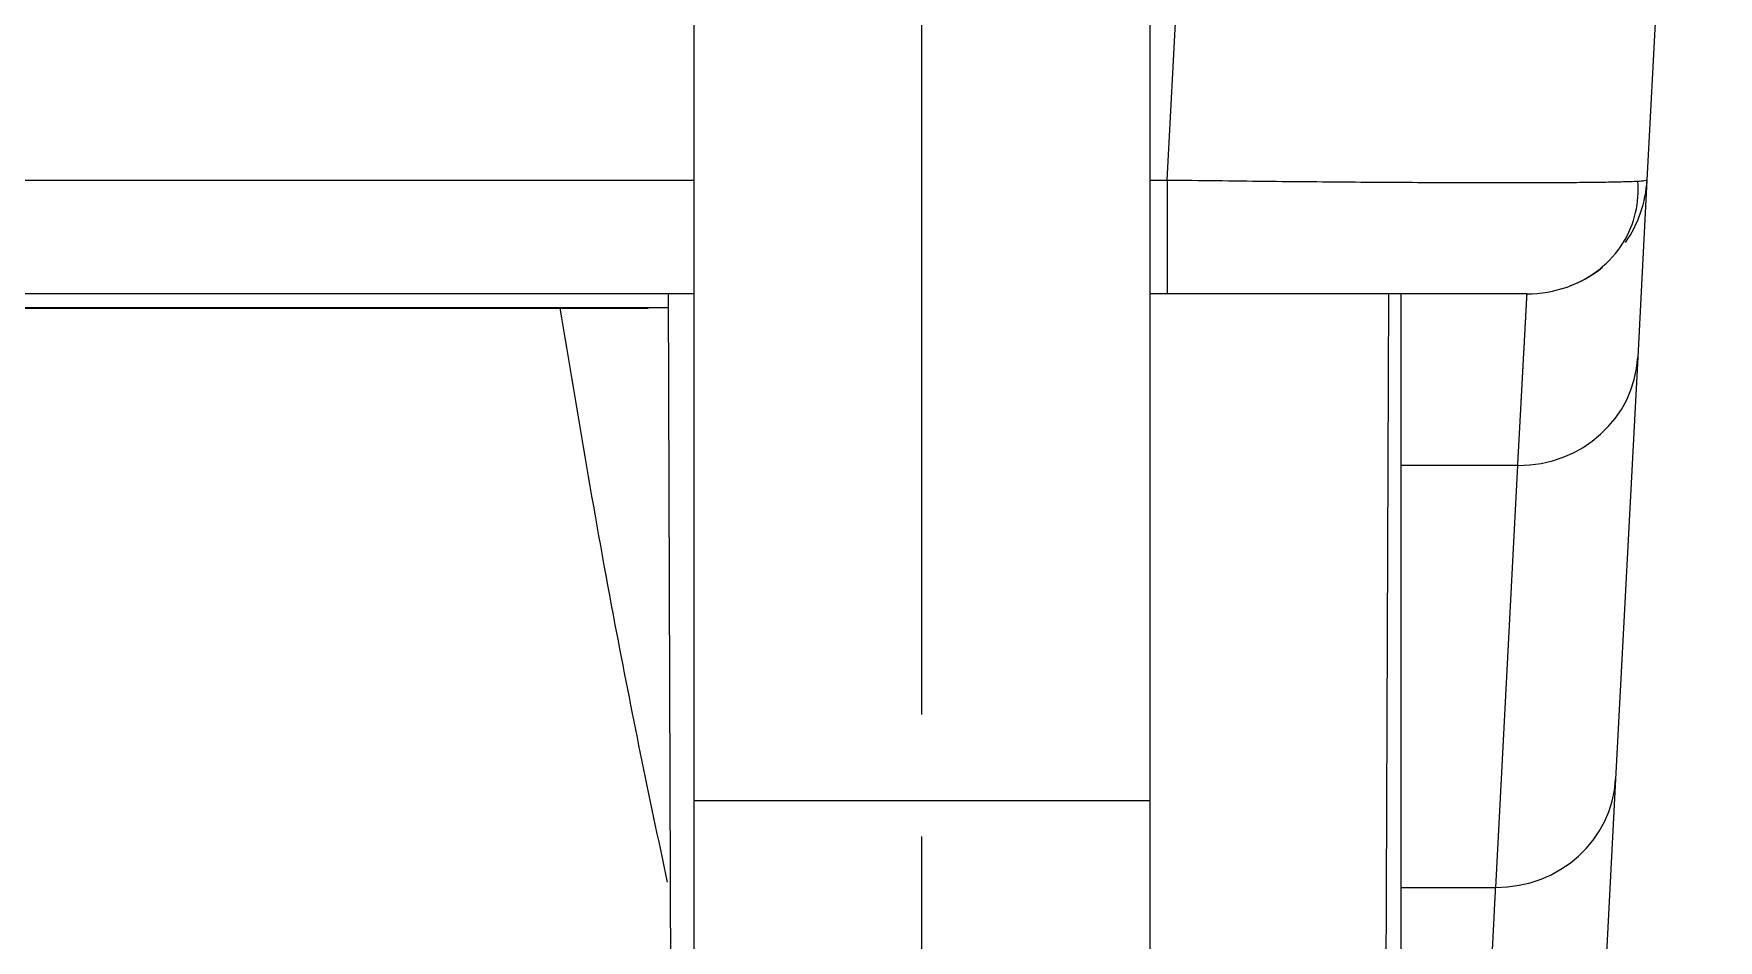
# Model space of a CAD drawing. Header units: millimetres. Extents: x 6110 to 6704, y -2661 to -1821.
# Drawn here: x 6315.16 to 6332.69, y -1878.35 to -1868.92 of the extents above; entities that cross this region are included whole.
import ezdxf

# ---------------------------------------------------------------- set-up
doc = ezdxf.new("R2010")
doc.units = ezdxf.units.MM
doc.header["$LTSCALE"] = 0.1
doc.linetypes.add('CENTERX2', pattern=[101.6, 63.5, -12.7, 12.7, -12.7])
doc.linetypes.add('HIDDEN2', pattern=[4.7625, 3.175, -1.5875])
doc.layers.add('1', color=4, linetype='HIDDEN2', lineweight=13)
doc.layers.add('CENTER', color=1, linetype='CENTERX2')

msp = doc.modelspace()

# ---------------------------------------------------------------- linework, layer by layer
at = {"layer": '1', "color": 7, "linetype": 'Continuous', "lineweight": -3}
for p, q in [((6324.4, -1869.896), (6324.4, -1853.896)), ((6332.686, -1856.289), (6331.944, -1870.442)), ((6322.025, -1861.896), (6322.025, -1876.896)), ((6326.775, -1876.896), (6326.775, -1861.896)), ((6326.951, -1870.442), (6327.259, -1864.576)), ((6239.313, -1870.442), (6322.024, -1870.442)), ((6326.775, -1870.442), (6326.951, -1870.442)), ((6326.951, -1870.442), (6326.951, -1871.626)), ((6331.944, -1870.442), (6331.848, -1872.285)), ((6322.024, -1871.626), (6239.313, -1871.626)), ((6321.758, -1871.626), (6321.812, -1887.239)), ((6326.951, -1871.626), (6326.775, -1871.626)), ((6330.696, -1871.626), (6326.951, -1871.626)), ((6329.202, -1887.239), (6329.257, -1871.626)), ((6329.382, -1871.626), (6329.382, -1878.992)), ((6244.713, -1871.768), (6321.552, -1871.768)), ((6244.713, -1871.773), (6321.552, -1871.773)), ((6321.552, -1871.768), (6321.552, -1871.773)), ((6331.848, -1872.285), (6331.618, -1876.672)), ((6330.6, -1873.41), (6329.382, -1873.41)), ((6330.37, -1877.797), (6330.6, -1873.41)), ((6331.618, -1876.672), (6331.53, -1878.347)), ((6322.025, -1876.896), (6322.025, -1971.248)), ((6324.4, -1876.896), (6322.025, -1876.896)), ((6326.775, -1876.896), (6324.4, -1876.896)), ((6326.775, -1971.248), (6326.775, -1876.896)), ((6329.382, -1877.797), (6330.37, -1877.797)), ((6331.53, -1878.347), (6331.496, -1878.99))]:
    msp.add_line(p, q, dxfattribs=at)
for start, end in [(325.0832, 357), (270, 308.874)]:
    msp.add_arc((6330.696, -1870.376), 1.25, start, end, dxfattribs=at)
for centre in [(6330.6, -1872.22), (6330.37, -1876.607)]:
    msp.add_ellipse(centre, major_axis=(1.248, -0.065), ratio=0.952303, start_param=4.762256, end_param=6.283185, dxfattribs=at)
for points, knots in [([(6326.951, -1870.442), (6327.124, -1870.444), (6327.295, -1870.446), (6327.633, -1870.45), (6327.801, -1870.452), (6328.129, -1870.456), (6328.291, -1870.457), (6328.607, -1870.46), (6328.761, -1870.461), (6329.062, -1870.464), (6329.208, -1870.465), (6329.49, -1870.466), (6329.627, -1870.467), (6329.89, -1870.468), (6330.016, -1870.468), (6330.257, -1870.469), (6330.372, -1870.469), (6330.591, -1870.469), (6330.696, -1870.469), (6330.895, -1870.468), (6330.99, -1870.468), (6331.169, -1870.467), (6331.253, -1870.466), (6331.408, -1870.465), (6331.479, -1870.464), (6331.607, -1870.461), (6331.664, -1870.46), (6331.764, -1870.457), (6331.806, -1870.456), (6331.874, -1870.452), (6331.9, -1870.45), (6331.935, -1870.446), (6331.944, -1870.444), (6331.944, -1870.442)], [0, 0, 0, 0, 0.0625, 0.0625, 0.125, 0.125, 0.1875, 0.1875, 0.25, 0.25, 0.3125, 0.3125, 0.375, 0.375, 0.4375, 0.4375, 0.5, 0.5, 0.5625, 0.5625, 0.625, 0.625, 0.6875, 0.6875, 0.75, 0.75, 0.8125, 0.8125, 0.875, 0.875, 0.9375, 0.9375, 1, 1, 1, 1]), ([(6331.143, -1871.544), (6331.26, -1871.498), (6331.47, -1871.378), (6331.711, -1871.109), (6331.843, -1870.786), (6331.858, -1870.566), (6331.848, -1870.453)], [0, 0, 0, 0, 0.248949, 0.504245, 0.757094, 1, 1, 1, 1]), ([(6330.6, -1873.41), (6330.6, -1873.405), (6330.6, -1873.395), (6330.601, -1873.38), (6330.602, -1873.365), (6330.603, -1873.35), (6330.604, -1873.335), (6330.604, -1873.321), (6330.605, -1873.306), (6330.606, -1873.291), (6330.607, -1873.276), (6330.608, -1873.262), (6330.608, -1873.247), (6330.609, -1873.233), (6330.61, -1873.219), (6330.611, -1873.204), (6330.612, -1873.19), (6330.612, -1873.176), (6330.613, -1873.162), (6330.614, -1873.148), (6330.615, -1873.134), (6330.615, -1873.12), (6330.616, -1873.106), (6330.617, -1873.092), (6330.618, -1873.078), (6330.618, -1873.065), (6330.619, -1873.051), (6330.62, -1873.037), (6330.621, -1873.024), (6330.621, -1873.011), (6330.622, -1872.997), (6330.623, -1872.984), (6330.623, -1872.971), (6330.624, -1872.957), (6330.625, -1872.944), (6330.626, -1872.931), (6330.626, -1872.918), (6330.627, -1872.905), (6330.628, -1872.893), (6330.628, -1872.88), (6330.629, -1872.867), (6330.63, -1872.855), (6330.63, -1872.842), (6330.631, -1872.829), (6330.632, -1872.817), (6330.632, -1872.805), (6330.633, -1872.792), (6330.634, -1872.78), (6330.634, -1872.768), (6330.635, -1872.756), (6330.636, -1872.744), (6330.636, -1872.732), (6330.637, -1872.72), (6330.638, -1872.708), (6330.638, -1872.696), (6330.639, -1872.684), (6330.64, -1872.673), (6330.64, -1872.661), (6330.641, -1872.649), (6330.641, -1872.638), (6330.642, -1872.627), (6330.643, -1872.615), (6330.643, -1872.604), (6330.644, -1872.593), (6330.644, -1872.582), (6330.645, -1872.57), (6330.646, -1872.559), (6330.646, -1872.548), (6330.647, -1872.538), (6330.647, -1872.527), (6330.648, -1872.516), (6330.649, -1872.505), (6330.649, -1872.495), (6330.65, -1872.484), (6330.65, -1872.474), (6330.651, -1872.463), (6330.651, -1872.453), (6330.652, -1872.442), (6330.653, -1872.432), (6330.653, -1872.422), (6330.654, -1872.412), (6330.654, -1872.402), (6330.655, -1872.392), (6330.655, -1872.382), (6330.656, -1872.372), (6330.656, -1872.362), (6330.657, -1872.352), (6330.657, -1872.343), (6330.658, -1872.333), (6330.658, -1872.324), (6330.659, -1872.314), (6330.659, -1872.305), (6330.66, -1872.295), (6330.66, -1872.286), (6330.661, -1872.277), (6330.661, -1872.268), (6330.662, -1872.259), (6330.662, -1872.25), (6330.663, -1872.241), (6330.663, -1872.232), (6330.664, -1872.223), (6330.664, -1872.214), (6330.665, -1872.206), (6330.665, -1872.197), (6330.666, -1872.188), (6330.666, -1872.18), (6330.667, -1872.171), (6330.667, -1872.163), (6330.668, -1872.155), (6330.668, -1872.147), (6330.668, -1872.138), (6330.669, -1872.13), (6330.669, -1872.122), (6330.67, -1872.114), (6330.67, -1872.106), (6330.671, -1872.098), (6330.671, -1872.091), (6330.671, -1872.083), (6330.672, -1872.075), (6330.672, -1872.068), (6330.673, -1872.06), (6330.673, -1872.053), (6330.673, -1872.045), (6330.674, -1872.038), (6330.674, -1872.031), (6330.675, -1872.024), (6330.675, -1872.016), (6330.675, -1872.009), (6330.676, -1872.002), (6330.676, -1871.995), (6330.677, -1871.988), (6330.677, -1871.982), (6330.677, -1871.975), (6330.678, -1871.968), (6330.678, -1871.962), (6330.678, -1871.955), (6330.679, -1871.949), (6330.679, -1871.942), (6330.679, -1871.936), (6330.68, -1871.929), (6330.68, -1871.923), (6330.68, -1871.917), (6330.681, -1871.911), (6330.681, -1871.905), (6330.681, -1871.899), (6330.682, -1871.893), (6330.682, -1871.887), (6330.682, -1871.881), (6330.683, -1871.876), (6330.683, -1871.87), (6330.683, -1871.865), (6330.684, -1871.859), (6330.684, -1871.854), (6330.684, -1871.848), (6330.684, -1871.843), (6330.685, -1871.838), (6330.685, -1871.832), (6330.685, -1871.827), (6330.686, -1871.822), (6330.686, -1871.817), (6330.686, -1871.812), (6330.686, -1871.807), (6330.687, -1871.803), (6330.687, -1871.798), (6330.687, -1871.793), (6330.687, -1871.789), (6330.688, -1871.784), (6330.688, -1871.78), (6330.688, -1871.775), (6330.688, -1871.771), (6330.689, -1871.767), (6330.689, -1871.762), (6330.689, -1871.758), (6330.689, -1871.754), (6330.689, -1871.75), (6330.69, -1871.746), (6330.69, -1871.742), (6330.69, -1871.738), (6330.69, -1871.735), (6330.691, -1871.731), (6330.691, -1871.727), (6330.691, -1871.724), (6330.691, -1871.72), (6330.691, -1871.717), (6330.691, -1871.713), (6330.692, -1871.71), (6330.692, -1871.707), (6330.692, -1871.704), (6330.692, -1871.7), (6330.692, -1871.697), (6330.693, -1871.694), (6330.693, -1871.691), (6330.693, -1871.689), (6330.693, -1871.686), (6330.693, -1871.683), (6330.693, -1871.68), (6330.693, -1871.678), (6330.694, -1871.675), (6330.694, -1871.673), (6330.694, -1871.67), (6330.694, -1871.668), (6330.694, -1871.666), (6330.694, -1871.664), (6330.694, -1871.661), (6330.694, -1871.659), (6330.695, -1871.657), (6330.695, -1871.655), (6330.695, -1871.653), (6330.695, -1871.652), (6330.695, -1871.65), (6330.695, -1871.648), (6330.695, -1871.646), (6330.695, -1871.645), (6330.695, -1871.643), (6330.695, -1871.642), (6330.695, -1871.641), (6330.696, -1871.639), (6330.696, -1871.638), (6330.696, -1871.637), (6330.696, -1871.636), (6330.696, -1871.635), (6330.696, -1871.634), (6330.696, -1871.633), (6330.696, -1871.632), (6330.696, -1871.631), (6330.696, -1871.63), (6330.696, -1871.63), (6330.696, -1871.629), (6330.696, -1871.628), (6330.696, -1871.628), (6330.696, -1871.628), (6330.696, -1871.627), (6330.696, -1871.627), (6330.696, -1871.627), (6330.696, -1871.627), (6330.696, -1871.626), (6330.696, -1871.626), (6330.696, -1871.626)], [0, 0, 0, 0, 0.00429, 0.00858, 0.01287, 0.017159, 0.021448, 0.025737, 0.030025, 0.034313, 0.038601, 0.042888, 0.047176, 0.051462, 0.055749, 0.060035, 0.064321, 0.068607, 0.072892, 0.077178, 0.081462, 0.085747, 0.090031, 0.094315, 0.098599, 0.102882, 0.107165, 0.111448, 0.11573, 0.120012, 0.124294, 0.128576, 0.132857, 0.137138, 0.141419, 0.145699, 0.149979, 0.154259, 0.158538, 0.162818, 0.167097, 0.171375, 0.175653, 0.179931, 0.184209, 0.188487, 0.192764, 0.19704, 0.201317, 0.205593, 0.209869, 0.214145, 0.21842, 0.222695, 0.22697, 0.231244, 0.235519, 0.239792, 0.244066, 0.248339, 0.252612, 0.256885, 0.261157, 0.265429, 0.269701, 0.273973, 0.278244, 0.282515, 0.286785, 0.291056, 0.295326, 0.299595, 0.303865, 0.308134, 0.312403, 0.316671, 0.320939, 0.325207, 0.329475, 0.333742, 0.338009, 0.342276, 0.346543, 0.350809, 0.355075, 0.35934, 0.363605, 0.36787, 0.372135, 0.376399, 0.380664, 0.384927, 0.389191, 0.393454, 0.397717, 0.40198, 0.406242, 0.410504, 0.414766, 0.419027, 0.423288, 0.427549, 0.43181, 0.43607, 0.44033, 0.44459, 0.448849, 0.453108, 0.457367, 0.461625, 0.465883, 0.470141, 0.474399, 0.478656, 0.482913, 0.48717, 0.491426, 0.495683, 0.499938, 0.504194, 0.508449, 0.512704, 0.516959, 0.521213, 0.525467, 0.529721, 0.533974, 0.538228, 0.542481, 0.546733, 0.550985, 0.555237, 0.559489, 0.563741, 0.567992, 0.572242, 0.576493, 0.580743, 0.584993, 0.589243, 0.593492, 0.597741, 0.60199, 0.606238, 0.610487, 0.614735, 0.618982, 0.623229, 0.627476, 0.631723, 0.63597, 0.640216, 0.644461, 0.648707, 0.652952, 0.657197, 0.661442, 0.665686, 0.66993, 0.674174, 0.678417, 0.682661, 0.686904, 0.691146, 0.695388, 0.69963, 0.703872, 0.708114, 0.712355, 0.716595, 0.720836, 0.725076, 0.729316, 0.733556, 0.737795, 0.742034, 0.746273, 0.750511, 0.75475, 0.758988, 0.763225, 0.767462, 0.771699, 0.775936, 0.780173, 0.784409, 0.788645, 0.79288, 0.797115, 0.80135, 0.805585, 0.809819, 0.814053, 0.818287, 0.822521, 0.826754, 0.830987, 0.835219, 0.839452, 0.843684, 0.847915, 0.852147, 0.856378, 0.860609, 0.864839, 0.86907, 0.8733, 0.877529, 0.881759, 0.885988, 0.890217, 0.894445, 0.898673, 0.902901, 0.907129, 0.911356, 0.915583, 0.91981, 0.924037, 0.928263, 0.932489, 0.936714, 0.940939, 0.945164, 0.949389, 0.953614, 0.957838, 0.962061, 0.966285, 0.970508, 0.974731, 0.978954, 0.983176, 0.987398, 0.99162, 0.995842, 1, 1, 1, 1]), ([(6321.754, -1877.742), (6321.561, -1876.852), (6321.379, -1875.96), (6321.002, -1873.97), (6320.818, -1872.872), (6320.636, -1871.773)], [0, 0, 0, 0, 0.448803, 0.448803, 1, 1, 1, 1]), ([(6321.552, -1871.768), (6321.558, -1871.768), (6321.57, -1871.768), (6321.588, -1871.768), (6321.606, -1871.768), (6321.624, -1871.768), (6321.643, -1871.769), (6321.661, -1871.769), (6321.679, -1871.769), (6321.697, -1871.769), (6321.715, -1871.769), (6321.733, -1871.769), (6321.748, -1871.769), (6321.756, -1871.769), (6321.759, -1871.769)], [0, 0, 0, 0, 0.087821, 0.175555, 0.263202, 0.350763, 0.438239, 0.525632, 0.612943, 0.700172, 0.787321, 0.87439, 0.961382, 1, 1, 1, 1]), ([(6330.308, -1879.019), (6330.308, -1879.018), (6330.308, -1879.013), (6330.308, -1879.006), (6330.309, -1878.998), (6330.309, -1878.989), (6330.31, -1878.981), (6330.31, -1878.972), (6330.311, -1878.963), (6330.311, -1878.955), (6330.312, -1878.946), (6330.312, -1878.937), (6330.312, -1878.928), (6330.313, -1878.919), (6330.313, -1878.91), (6330.314, -1878.901), (6330.314, -1878.892), (6330.315, -1878.882), (6330.315, -1878.873), (6330.316, -1878.864), (6330.316, -1878.854), (6330.317, -1878.845), (6330.317, -1878.835), (6330.318, -1878.826), (6330.318, -1878.816), (6330.319, -1878.806), (6330.319, -1878.796), (6330.32, -1878.787), (6330.32, -1878.777), (6330.321, -1878.767), (6330.321, -1878.757), (6330.322, -1878.746), (6330.322, -1878.736), (6330.323, -1878.726), (6330.323, -1878.716), (6330.324, -1878.705), (6330.324, -1878.695), (6330.325, -1878.684), (6330.325, -1878.674), (6330.326, -1878.663), (6330.326, -1878.653), (6330.327, -1878.642), (6330.327, -1878.631), (6330.328, -1878.62), (6330.329, -1878.609), (6330.329, -1878.598), (6330.33, -1878.587), (6330.33, -1878.576), (6330.331, -1878.565), (6330.331, -1878.554), (6330.332, -1878.543), (6330.333, -1878.531), (6330.333, -1878.52), (6330.334, -1878.508), (6330.334, -1878.497), (6330.335, -1878.485), (6330.335, -1878.474), (6330.336, -1878.462), (6330.337, -1878.45), (6330.337, -1878.438), (6330.338, -1878.426), (6330.338, -1878.414), (6330.339, -1878.402), (6330.34, -1878.39), (6330.34, -1878.378), (6330.341, -1878.366), (6330.342, -1878.354), (6330.342, -1878.341), (6330.343, -1878.329), (6330.343, -1878.316), (6330.344, -1878.304), (6330.345, -1878.291), (6330.345, -1878.279), (6330.346, -1878.266), (6330.347, -1878.253), (6330.347, -1878.24), (6330.348, -1878.227), (6330.349, -1878.215), (6330.349, -1878.201), (6330.35, -1878.188), (6330.351, -1878.175), (6330.351, -1878.162), (6330.352, -1878.149), (6330.353, -1878.136), (6330.353, -1878.122), (6330.354, -1878.109), (6330.355, -1878.095), (6330.355, -1878.082), (6330.356, -1878.068), (6330.357, -1878.054), (6330.357, -1878.041), (6330.358, -1878.027), (6330.359, -1878.013), (6330.359, -1877.999), (6330.36, -1877.985), (6330.361, -1877.971), (6330.362, -1877.957), (6330.362, -1877.943), (6330.363, -1877.928), (6330.364, -1877.914), (6330.365, -1877.9), (6330.365, -1877.885), (6330.366, -1877.871), (6330.367, -1877.856), (6330.367, -1877.842), (6330.368, -1877.827), (6330.369, -1877.812), (6330.369, -1877.802), (6330.37, -1877.797)], [0, 0, 0, 0, 0.005152, 0.014588, 0.024025, 0.033462, 0.0429, 0.052339, 0.061778, 0.071219, 0.08066, 0.090102, 0.099544, 0.108987, 0.118431, 0.127876, 0.137322, 0.146768, 0.156215, 0.165663, 0.175111, 0.184561, 0.194011, 0.203461, 0.212913, 0.222365, 0.231818, 0.241272, 0.250726, 0.260182, 0.269638, 0.279094, 0.288552, 0.29801, 0.307469, 0.316929, 0.326389, 0.335851, 0.345313, 0.354775, 0.364239, 0.373703, 0.383168, 0.392634, 0.4021, 0.411568, 0.421036, 0.430504, 0.439974, 0.449444, 0.458915, 0.468387, 0.477859, 0.487332, 0.496806, 0.506281, 0.515757, 0.525233, 0.53471, 0.544188, 0.553666, 0.563145, 0.572625, 0.582106, 0.591587, 0.60107, 0.610553, 0.620036, 0.629521, 0.639006, 0.648492, 0.657979, 0.667466, 0.676954, 0.686443, 0.695933, 0.705423, 0.714915, 0.724407, 0.733899, 0.743393, 0.752887, 0.762382, 0.771878, 0.781374, 0.790871, 0.800369, 0.809868, 0.819368, 0.828868, 0.838369, 0.84787, 0.857373, 0.866876, 0.87638, 0.885885, 0.89539, 0.904896, 0.914403, 0.923911, 0.93342, 0.942929, 0.952439, 0.96195, 0.971461, 0.980973, 0.990486, 1, 1, 1, 1])]:
    msp.add_open_spline(points, degree=3, knots=knots, dxfattribs=at)
msp.add_open_spline([(6321.552, -1871.768), (6321.621, -1871.768), (6321.691, -1871.768), (6321.759, -1871.769)], degree=3, dxfattribs=at)
at = {"layer": 'CENTER'}
msp.add_line((6324.4, -2018.238), (6324.4, -1845.83), dxfattribs=at)

doc.saveas('drawing.dxf')
